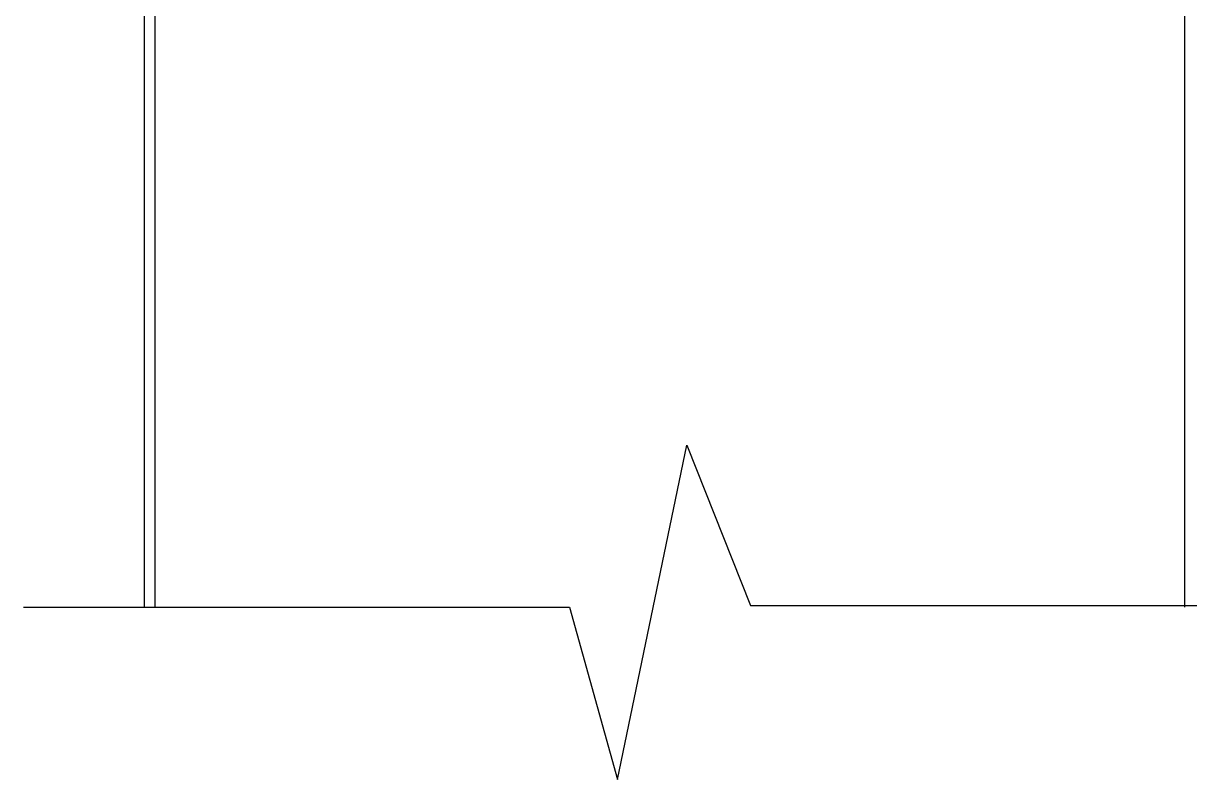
# Model space of a CAD drawing. Extents: x 1060579 to 1383165, y 581819 to 1037910.
# Drawn here: x 1267220 to 1268736, y 859093 to 860076 of the extents above; entities that cross this region are included whole.
import ezdxf

# ---------------------------------------------------------------- set-up
doc = ezdxf.new("R2010")
doc.units = 0
doc.header["$LTSCALE"] = 1000
doc.header["$MEASUREMENT"] = 0

msp = doc.modelspace()

# ---------------------------------------------------------------- linework, layer by layer
at = {"color": 7, "linetype": 'Continuous'}
for p, q in [((1267376.8, 862957.4), (1267376.8, 859317)), ((1267390.5, 862957.4), (1267390.5, 859317)), ((1268729.2, 862959.7), (1268729.2, 859317)), ((1267219.6, 859317), (1267929.9, 859317)), ((1268165.1, 859319.4), (1268875.4, 859319.4))]:
    msp.add_line(p, q, dxfattribs=at)
at = {"color": 0}
for points in [[(1267992.3, 859092.8), (1268082.1, 859527.6)], [(1268082.1, 859527.6), (1268165.1, 859319.4)], [(1267929.9, 859317), (1267992.3, 859092.8)]]:
    msp.add_lwpolyline(points, dxfattribs=at)

doc.saveas('drawing.dxf')
